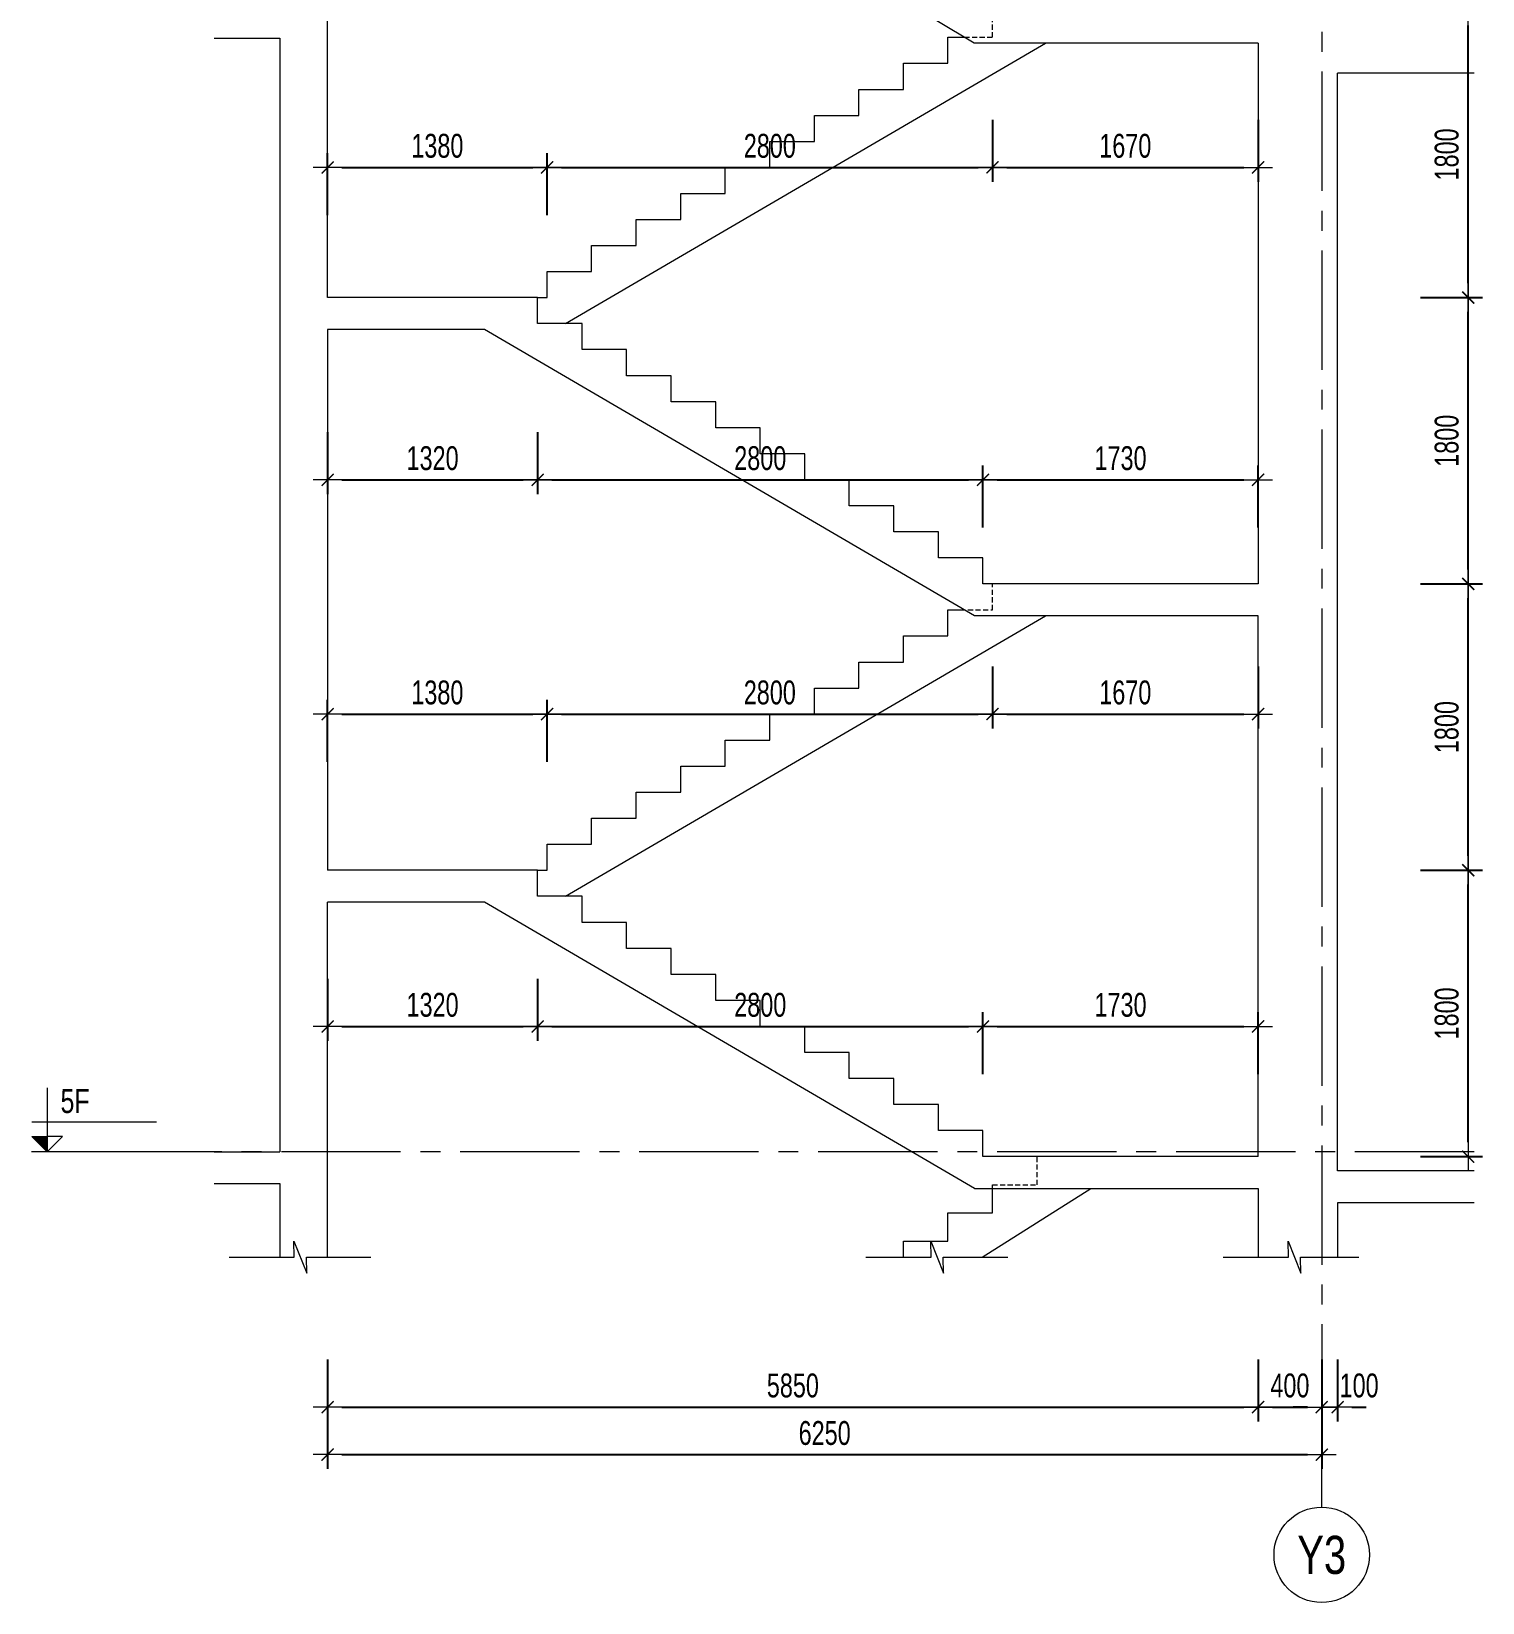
# Model space of a CAD drawing. Header units: millimetres. Extents: x -179076 to 254975, y -18667 to 296191.
# Drawn here: x 64319 to 73442, y 91944 to 101821 of the extents above; entities that cross this region are included whole.
import ezdxf
from ezdxf.enums import TextEntityAlignment as Align

# ---------------------------------------------------------------- set-up
doc = ezdxf.new("R2010")
doc.units = ezdxf.units.MM
doc.linetypes.add('CENTER2', pattern=[1.125, 0.75, -0.125, 0.125, -0.125])
doc.linetypes.add('HIDDEN2', pattern=[4.7625, 3.175, -1.5875])
doc.layers.get('Defpoints').update_dxf_attribs({"color": 151, "lineweight": 9})
for name, color, linetype, lineweight in [('NDC_S_ANNO', 7, 'Continuous', 20), ('NDC_S_AXIS', 5, 'CENTER2', 13), ('NDC_S_CONTINUOUS', 3, 'Continuous', 20), ('NDC_S_DIM', 1, 'Continuous', 15), ('NDC_S_HIDDEN', 8, 'HIDDEN2', 13), ('NDC_S_SLAB', 2, 'Continuous', 20), ('NDC_S_SYMBOL', 1, 'Continuous', 15), ('NDC_S_TEXT SYMBOL', 7, 'Continuous', 20), ('NDC_S_VN TEXT', 7, 'Continuous', 20)]:
    doc.layers.add(name, color=color, linetype=linetype, lineweight=lineweight)
doc.styles.add('NDC_ANNO', font='', dxfattribs={"width": 0.8})
doc.styles.add('NDC_DIM', font='', dxfattribs={"width": 0.75})
doc.styles.get('NDC_ANNO').set_extended_font_data('Dotum')
doc.styles.get('NDC_DIM').set_extended_font_data('Dotum')
doc.dimstyles.new('NDC_dim_60', dxfattribs={"dimscale": 60, "dimtxt": 2.5, "dimasz": 1.5, "dimexe": 1.5, "dimexo": 2.5, "dimgap": 1, "dimtad": 1, "dimdec": 0, "dimzin": 0, "dimdsep": 46, "dimtxsty": 'NDC_DIM', "dimblk": 'DIMMARK', "dimcen": 0.09, "dimdle": 1.2, "dimclrd": 1, "dimclre": 1, "dimclrt": 3, "dimadec": 0, "dimazin": 0, "dimtfac": 1, "dimtdec": 0, "dimtix": 1, "dimtofl": 0, "dimtmove": 0, "dimatfit": 3, "dimfxl": 5, "dimfxlon": 1, "dimtolj": 1, "dimtzin": 0, "dimarcsym": 0})

# ---------------------------------------------------------------- blocks, each defined once
blk = doc.blocks.new('kata_block_CT')
at = {"layer": 'NDC_S_ANNO'}
blk.add_hatch(color=3, dxfattribs=at).paths.add_polyline_path([(0, 1.6), (-1.61, 1.6), (0, 0)])
at = {"layer": 'NDC_S_ANNO', "ltscale": 50}
h = blk.add_hatch(dxfattribs=at)
h.set_pattern_fill('ANSI31', color=256, scale=1.406, style=0)
h.paths.add_polyline_path([(0, 1.6), (0, 0), (1.61, 1.6)])
for p, q in [((-1.59, 3.14), (11.47, 3.14)), ((11.56, 0), (-1.64, 0))]:
    blk.add_line(p, q, dxfattribs=at)
for points in [[(0, 6.69), (0, 0)], [(0, 0), (-1.61, 1.6), (0, 1.6)], [(0, 0), (1.61, 1.6), (0, 1.6)]]:
    blk.add_lwpolyline(points, dxfattribs=at)
at = {"layer": 'NDC_S_ANNO', "color": 8, "ltscale": 50}
blk.add_lwpolyline([(0, 0), (-1.61, 1.6), (0, 1.6)], dxfattribs=at)
at = {"layer": 'NDC_S_TEXT SYMBOL', "color": 3, "style": 'NDC_ANNO', "width": 0.8}
blk.add_attdef('CT', (1.41, 4.07), '', height=2.5, dxfattribs=at)
blk = doc.blocks.new('DIMMARK')
at = {"layer": 'NDC_S_DIM', "color": 1}
blk.add_line((-1.5, 0), (1, 0), dxfattribs=at)
at = {"layer": 'NDC_S_DIM', "color": 2, "const_width": 0.1}
blk.add_lwpolyline([(-0.42, -0.42), (0.42, 0.42)], dxfattribs=at)
blk = doc.blocks.new('*D2920')
at = {"layer": 'Defpoints', "color": 0, "transparency": 16777216}
for p in [(66180.6, 94427.4), (72030.6, 94427.4), (72030.6, 93172.8)]:
    blk.add_point(p, dxfattribs=at)
at = {"layer": 'NDC_S_DIM', "color": 1, "lineweight": -2, "transparency": 16777216}
for p, q in [((66180.6, 93472.8), (66180.6, 93082.8)), ((72030.6, 93472.8), (72030.6, 93082.8)), ((66270.6, 93172.8), (71940.6, 93172.8))]:
    blk.add_line(p, q, dxfattribs=at)
at = {"layer": 'NDC_S_DIM', "color": 1, "lineweight": -2, "transparency": 16777216, "xscale": 90, "yscale": 90, "zscale": 90, "rotation": 180}
blk.add_blockref('DIMMARK', (66180.6, 93172.8), dxfattribs=at)
at = {"layer": 'NDC_S_DIM', "color": 1, "lineweight": -2, "transparency": 16777216, "xscale": 90, "yscale": 90, "zscale": 90}
blk.add_blockref('DIMMARK', (72030.6, 93172.8), dxfattribs=at)
at = {"layer": 'NDC_S_DIM', "color": 3, "transparency": 16777216, "insert": (69105.6, 93307.9), "char_height": 150, "attachment_point": 5, "style": 'NDC_DIM'}
blk.add_mtext('\\A1;5850', dxfattribs=at)
blk = doc.blocks.new('*D2921')
at = {"layer": 'Defpoints', "color": 0, "transparency": 16777216}
for p in [(72430.6, 94777.4), (72030.6, 94427.4), (72430.6, 93172.8)]:
    blk.add_point(p, dxfattribs=at)
at = {"layer": 'NDC_S_DIM', "color": 1, "lineweight": -2, "transparency": 16777216}
for p, q in [((72030.6, 93472.8), (72030.6, 93082.8)), ((72430.6, 93472.8), (72430.6, 93082.8)), ((72120.6, 93172.8), (72340.6, 93172.8))]:
    blk.add_line(p, q, dxfattribs=at)
at = {"layer": 'NDC_S_DIM', "color": 1, "lineweight": -2, "transparency": 16777216, "xscale": 90, "yscale": 90, "zscale": 90, "rotation": 180}
blk.add_blockref('DIMMARK', (72030.6, 93172.8), dxfattribs=at)
at = {"layer": 'NDC_S_DIM', "color": 1, "lineweight": -2, "transparency": 16777216, "xscale": 90, "yscale": 90, "zscale": 90}
blk.add_blockref('DIMMARK', (72430.6, 93172.8), dxfattribs=at)
at = {"layer": 'NDC_S_DIM', "color": 3, "transparency": 16777216, "insert": (72230.6, 93307.9), "char_height": 150, "attachment_point": 5, "style": 'NDC_DIM'}
blk.add_mtext('\\A1;400', dxfattribs=at)
blk = doc.blocks.new('*D2922')
at = {"layer": 'Defpoints', "color": 0, "transparency": 16777216}
for p in [(72430.6, 94777.4), (66180.6, 94427.4), (72430.6, 92874)]:
    blk.add_point(p, dxfattribs=at)
at = {"layer": 'NDC_S_DIM', "color": 1, "lineweight": -2, "transparency": 16777216}
for p, q in [((66180.6, 93174), (66180.6, 92784)), ((72430.6, 93174), (72430.6, 92784)), ((66270.6, 92874), (72340.6, 92874))]:
    blk.add_line(p, q, dxfattribs=at)
at = {"layer": 'NDC_S_DIM', "color": 1, "lineweight": -2, "transparency": 16777216, "xscale": 90, "yscale": 90, "zscale": 90, "rotation": 180}
blk.add_blockref('DIMMARK', (66180.6, 92874), dxfattribs=at)
at = {"layer": 'NDC_S_DIM', "color": 1, "lineweight": -2, "transparency": 16777216, "xscale": 90, "yscale": 90, "zscale": 90}
blk.add_blockref('DIMMARK', (72430.6, 92874), dxfattribs=at)
at = {"layer": 'NDC_S_DIM', "color": 3, "transparency": 16777216, "insert": (69305.6, 93009.1), "char_height": 150, "attachment_point": 5, "style": 'NDC_DIM'}
blk.add_mtext('\\A1;6250', dxfattribs=at)
blk = doc.blocks.new('*U187')
at = {"layer": 'NDC_S_SYMBOL'}
blk.add_line((0, 5), (0, 9), dxfattribs=at)
blk.add_circle((0, 0), 5, dxfattribs=at)
at = {"layer": 'NDC_S_TEXT SYMBOL', "color": 7, "style": 'NDC_ANNO', "width": 0.8}
blk.add_attdef('GRID', text='', height=4, dxfattribs=at).set_placement((0, 0), align=Align.MIDDLE)
blk = doc.blocks.new('*D2923')
at = {"layer": 'Defpoints', "color": 0, "transparency": 16777216}
for p in [(72430.6, 94777.4), (72530.6, 93763), (72530.6, 93172.8)]:
    blk.add_point(p, dxfattribs=at)
at = {"layer": 'NDC_S_DIM', "color": 1, "lineweight": -2, "transparency": 16777216}
for p, q in [((72430.6, 93472.8), (72430.6, 93082.8)), ((72530.6, 93472.8), (72530.6, 93082.8)), ((72340.6, 93172.8), (72250.6, 93172.8)), ((72620.6, 93172.8), (72710.6, 93172.8))]:
    blk.add_line(p, q, dxfattribs=at)
at = {"layer": 'NDC_S_DIM', "color": 1, "lineweight": -2, "transparency": 16777216, "xscale": 90, "yscale": 90, "zscale": 90}
blk.add_blockref('DIMMARK', (72430.6, 93172.8), dxfattribs=at)
at = {"layer": 'NDC_S_DIM', "color": 1, "lineweight": -2, "transparency": 16777216, "xscale": 90, "yscale": 90, "zscale": 90, "rotation": 180}
blk.add_blockref('DIMMARK', (72530.6, 93172.8), dxfattribs=at)
at = {"layer": 'NDC_S_DIM', "color": 3, "transparency": 16777216, "insert": (72665.6, 93307.9), "char_height": 150, "attachment_point": 5, "style": 'NDC_DIM'}
blk.add_mtext('\\A1;100', dxfattribs=at)
blk = doc.blocks.new('*D2893')
at = {"layer": 'Defpoints', "color": 0, "transparency": 16777216}
for p in [(67560.6, 100965.6), (66180.6, 100147.4), (67560.6, 100147.4)]:
    blk.add_point(p, dxfattribs=at)
at = {"layer": 'NDC_S_DIM', "color": 1, "lineweight": -2, "transparency": 16777216}
for p, q in [((66180.6, 100665.6), (66180.6, 101055.6)), ((67560.6, 100665.6), (67560.6, 101055.6)), ((66270.6, 100965.6), (67470.6, 100965.6))]:
    blk.add_line(p, q, dxfattribs=at)
at = {"layer": 'NDC_S_DIM', "color": 1, "lineweight": -2, "transparency": 16777216, "xscale": 90, "yscale": 90, "zscale": 90, "rotation": 180}
blk.add_blockref('DIMMARK', (66180.6, 100965.6), dxfattribs=at)
at = {"layer": 'NDC_S_DIM', "color": 1, "lineweight": -2, "transparency": 16777216, "xscale": 90, "yscale": 90, "zscale": 90}
blk.add_blockref('DIMMARK', (67560.6, 100965.6), dxfattribs=at)
at = {"layer": 'NDC_S_DIM', "color": 3, "transparency": 16777216, "insert": (66870.6, 101100.7), "char_height": 150, "attachment_point": 5, "style": 'NDC_DIM'}
blk.add_mtext('\\A1;1380', dxfattribs=at)
blk = doc.blocks.new('*D2894')
at = {"layer": 'Defpoints', "color": 0, "transparency": 16777216}
for p in [(70360.6, 101783.8), (70360.6, 100965.6), (67560.6, 100147.4)]:
    blk.add_point(p, dxfattribs=at)
at = {"layer": 'NDC_S_DIM', "color": 1, "lineweight": -2, "transparency": 16777216}
for p, q in [((70360.6, 101265.6), (70360.6, 100875.6)), ((67560.6, 100665.6), (67560.6, 101055.6)), ((67650.6, 100965.6), (70270.6, 100965.6))]:
    blk.add_line(p, q, dxfattribs=at)
at = {"layer": 'NDC_S_DIM', "color": 1, "lineweight": -2, "transparency": 16777216, "xscale": 90, "yscale": 90, "zscale": 90, "rotation": 180}
blk.add_blockref('DIMMARK', (67560.6, 100965.6), dxfattribs=at)
at = {"layer": 'NDC_S_DIM', "color": 1, "lineweight": -2, "transparency": 16777216, "xscale": 90, "yscale": 90, "zscale": 90}
blk.add_blockref('DIMMARK', (70360.6, 100965.6), dxfattribs=at)
at = {"layer": 'NDC_S_DIM', "color": 3, "transparency": 16777216, "insert": (68960.6, 101100.7), "char_height": 150, "attachment_point": 5, "style": 'NDC_DIM'}
blk.add_mtext('\\A1;2800', dxfattribs=at)
blk = doc.blocks.new('*D2895')
at = {"layer": 'Defpoints', "color": 0, "transparency": 16777216}
for p in [(70360.6, 101783.8), (72030.6, 101747.4), (72030.6, 100965.6)]:
    blk.add_point(p, dxfattribs=at)
at = {"layer": 'NDC_S_DIM', "color": 1, "lineweight": -2, "transparency": 16777216}
for p, q in [((70360.6, 101265.6), (70360.6, 100875.6)), ((72030.6, 101265.6), (72030.6, 100875.6)), ((70450.6, 100965.6), (71940.6, 100965.6))]:
    blk.add_line(p, q, dxfattribs=at)
at = {"layer": 'NDC_S_DIM', "color": 1, "lineweight": -2, "transparency": 16777216, "xscale": 90, "yscale": 90, "zscale": 90, "rotation": 180}
blk.add_blockref('DIMMARK', (70360.6, 100965.6), dxfattribs=at)
at = {"layer": 'NDC_S_DIM', "color": 1, "lineweight": -2, "transparency": 16777216, "xscale": 90, "yscale": 90, "zscale": 90}
blk.add_blockref('DIMMARK', (72030.6, 100965.6), dxfattribs=at)
at = {"layer": 'NDC_S_DIM', "color": 3, "transparency": 16777216, "insert": (71195.6, 101100.7), "char_height": 150, "attachment_point": 5, "style": 'NDC_DIM'}
blk.add_mtext('\\A1;1670', dxfattribs=at)
blk = doc.blocks.new('*D2896')
at = {"layer": 'Defpoints', "color": 0, "transparency": 16777216}
for p in [(66180.6, 100147.4), (67500.6, 100147.4), (67500.6, 99002)]:
    blk.add_point(p, dxfattribs=at)
at = {"layer": 'NDC_S_DIM', "color": 1, "lineweight": -2, "transparency": 16777216}
for p, q in [((66180.6, 99302), (66180.6, 98912)), ((67500.6, 99302), (67500.6, 98912)), ((66270.6, 99002), (67410.6, 99002))]:
    blk.add_line(p, q, dxfattribs=at)
at = {"layer": 'NDC_S_DIM', "color": 1, "lineweight": -2, "transparency": 16777216, "xscale": 90, "yscale": 90, "zscale": 90, "rotation": 180}
blk.add_blockref('DIMMARK', (66180.6, 99002), dxfattribs=at)
at = {"layer": 'NDC_S_DIM', "color": 1, "lineweight": -2, "transparency": 16777216, "xscale": 90, "yscale": 90, "zscale": 90}
blk.add_blockref('DIMMARK', (67500.6, 99002), dxfattribs=at)
at = {"layer": 'NDC_S_DIM', "color": 3, "transparency": 16777216, "insert": (66840.6, 99137.1), "char_height": 150, "attachment_point": 5, "style": 'NDC_DIM'}
blk.add_mtext('\\A1;1320', dxfattribs=at)
blk = doc.blocks.new('*D2878')
at = {"layer": 'Defpoints', "color": 0, "transparency": 16777216}
for p in [(67500.6, 100147.4), (70300.6, 99002), (70300.6, 98347.4)]:
    blk.add_point(p, dxfattribs=at)
at = {"layer": 'NDC_S_DIM', "color": 1, "lineweight": -2, "transparency": 16777216}
for p, q in [((67500.6, 99302), (67500.6, 98912)), ((70300.6, 98702), (70300.6, 99092)), ((67590.6, 99002), (70210.6, 99002))]:
    blk.add_line(p, q, dxfattribs=at)
at = {"layer": 'NDC_S_DIM', "color": 1, "lineweight": -2, "transparency": 16777216, "xscale": 90, "yscale": 90, "zscale": 90, "rotation": 180}
blk.add_blockref('DIMMARK', (67500.6, 99002), dxfattribs=at)
at = {"layer": 'NDC_S_DIM', "color": 1, "lineweight": -2, "transparency": 16777216, "xscale": 90, "yscale": 90, "zscale": 90}
blk.add_blockref('DIMMARK', (70300.6, 99002), dxfattribs=at)
at = {"layer": 'NDC_S_DIM', "color": 3, "transparency": 16777216, "insert": (68900.6, 99137.1), "char_height": 150, "attachment_point": 5, "style": 'NDC_DIM'}
blk.add_mtext('\\A1;2800', dxfattribs=at)
blk = doc.blocks.new('*D2879')
at = {"layer": 'Defpoints', "color": 0, "transparency": 16777216}
for p in [(72030.6, 99002), (70300.6, 98347.4), (72030.6, 98347.4)]:
    blk.add_point(p, dxfattribs=at)
at = {"layer": 'NDC_S_DIM', "color": 1, "lineweight": -2, "transparency": 16777216}
for p, q in [((70300.6, 98702), (70300.6, 99092)), ((72030.6, 98702), (72030.6, 99092)), ((70390.6, 99002), (71940.6, 99002))]:
    blk.add_line(p, q, dxfattribs=at)
at = {"layer": 'NDC_S_DIM', "color": 1, "lineweight": -2, "transparency": 16777216, "xscale": 90, "yscale": 90, "zscale": 90, "rotation": 180}
blk.add_blockref('DIMMARK', (70300.6, 99002), dxfattribs=at)
at = {"layer": 'NDC_S_DIM', "color": 1, "lineweight": -2, "transparency": 16777216, "xscale": 90, "yscale": 90, "zscale": 90}
blk.add_blockref('DIMMARK', (72030.6, 99002), dxfattribs=at)
at = {"layer": 'NDC_S_DIM', "color": 3, "transparency": 16777216, "insert": (71165.6, 99137.1), "char_height": 150, "attachment_point": 5, "style": 'NDC_DIM'}
blk.add_mtext('\\A1;1730', dxfattribs=at)
blk = doc.blocks.new('*D2880')
at = {"layer": 'Defpoints', "color": 0, "transparency": 16777216}
for p in [(67560.6, 97529.2), (66180.6, 96547.4), (67560.6, 96547.4)]:
    blk.add_point(p, dxfattribs=at)
at = {"layer": 'NDC_S_DIM', "color": 1, "lineweight": -2, "transparency": 16777216}
for p, q in [((66180.6, 97229.2), (66180.6, 97619.2)), ((67560.6, 97229.2), (67560.6, 97619.2)), ((66270.6, 97529.2), (67470.6, 97529.2))]:
    blk.add_line(p, q, dxfattribs=at)
at = {"layer": 'NDC_S_DIM', "color": 1, "lineweight": -2, "transparency": 16777216, "xscale": 90, "yscale": 90, "zscale": 90, "rotation": 180}
blk.add_blockref('DIMMARK', (66180.6, 97529.2), dxfattribs=at)
at = {"layer": 'NDC_S_DIM', "color": 1, "lineweight": -2, "transparency": 16777216, "xscale": 90, "yscale": 90, "zscale": 90}
blk.add_blockref('DIMMARK', (67560.6, 97529.2), dxfattribs=at)
at = {"layer": 'NDC_S_DIM', "color": 3, "transparency": 16777216, "insert": (66870.6, 97664.3), "char_height": 150, "attachment_point": 5, "style": 'NDC_DIM'}
blk.add_mtext('\\A1;1380', dxfattribs=at)
blk = doc.blocks.new('*D2881')
at = {"layer": 'Defpoints', "color": 0, "transparency": 16777216}
for p in [(70360.6, 98183.8), (70360.6, 97529.2), (67560.6, 96547.4)]:
    blk.add_point(p, dxfattribs=at)
at = {"layer": 'NDC_S_DIM', "color": 1, "lineweight": -2, "transparency": 16777216}
for p, q in [((70360.6, 97829.2), (70360.6, 97439.2)), ((67560.6, 97229.2), (67560.6, 97619.2)), ((67650.6, 97529.2), (70270.6, 97529.2))]:
    blk.add_line(p, q, dxfattribs=at)
at = {"layer": 'NDC_S_DIM', "color": 1, "lineweight": -2, "transparency": 16777216, "xscale": 90, "yscale": 90, "zscale": 90, "rotation": 180}
blk.add_blockref('DIMMARK', (67560.6, 97529.2), dxfattribs=at)
at = {"layer": 'NDC_S_DIM', "color": 1, "lineweight": -2, "transparency": 16777216, "xscale": 90, "yscale": 90, "zscale": 90}
blk.add_blockref('DIMMARK', (70360.6, 97529.2), dxfattribs=at)
at = {"layer": 'NDC_S_DIM', "color": 3, "transparency": 16777216, "insert": (68960.6, 97664.3), "char_height": 150, "attachment_point": 5, "style": 'NDC_DIM'}
blk.add_mtext('\\A1;2800', dxfattribs=at)
blk = doc.blocks.new('*D2882')
at = {"layer": 'Defpoints', "color": 0, "transparency": 16777216}
for p in [(70360.6, 98183.8), (72030.6, 98147.4), (72030.6, 97529.2)]:
    blk.add_point(p, dxfattribs=at)
at = {"layer": 'NDC_S_DIM', "color": 1, "lineweight": -2, "transparency": 16777216}
for p, q in [((70360.6, 97829.2), (70360.6, 97439.2)), ((72030.6, 97829.2), (72030.6, 97439.2)), ((70450.6, 97529.2), (71940.6, 97529.2))]:
    blk.add_line(p, q, dxfattribs=at)
at = {"layer": 'NDC_S_DIM', "color": 1, "lineweight": -2, "transparency": 16777216, "xscale": 90, "yscale": 90, "zscale": 90, "rotation": 180}
blk.add_blockref('DIMMARK', (70360.6, 97529.2), dxfattribs=at)
at = {"layer": 'NDC_S_DIM', "color": 1, "lineweight": -2, "transparency": 16777216, "xscale": 90, "yscale": 90, "zscale": 90}
blk.add_blockref('DIMMARK', (72030.6, 97529.2), dxfattribs=at)
at = {"layer": 'NDC_S_DIM', "color": 3, "transparency": 16777216, "insert": (71195.6, 97664.3), "char_height": 150, "attachment_point": 5, "style": 'NDC_DIM'}
blk.add_mtext('\\A1;1670', dxfattribs=at)
blk = doc.blocks.new('*D2883')
at = {"layer": 'Defpoints', "color": 0, "transparency": 16777216}
for p in [(66180.6, 96547.4), (67500.6, 96547.4), (67500.6, 95565.6)]:
    blk.add_point(p, dxfattribs=at)
at = {"layer": 'NDC_S_DIM', "color": 1, "lineweight": -2, "transparency": 16777216}
for p, q in [((66180.6, 95865.6), (66180.6, 95475.6)), ((67500.6, 95865.6), (67500.6, 95475.6)), ((66270.6, 95565.6), (67410.6, 95565.6))]:
    blk.add_line(p, q, dxfattribs=at)
at = {"layer": 'NDC_S_DIM', "color": 1, "lineweight": -2, "transparency": 16777216, "xscale": 90, "yscale": 90, "zscale": 90, "rotation": 180}
blk.add_blockref('DIMMARK', (66180.6, 95565.6), dxfattribs=at)
at = {"layer": 'NDC_S_DIM', "color": 1, "lineweight": -2, "transparency": 16777216, "xscale": 90, "yscale": 90, "zscale": 90}
blk.add_blockref('DIMMARK', (67500.6, 95565.6), dxfattribs=at)
at = {"layer": 'NDC_S_DIM', "color": 3, "transparency": 16777216, "insert": (66840.6, 95700.7), "char_height": 150, "attachment_point": 5, "style": 'NDC_DIM'}
blk.add_mtext('\\A1;1320', dxfattribs=at)
blk = doc.blocks.new('*D2884')
at = {"layer": 'Defpoints', "color": 0, "transparency": 16777216}
for p in [(67500.6, 96547.4), (70300.6, 95565.6), (70300.6, 94747.4)]:
    blk.add_point(p, dxfattribs=at)
at = {"layer": 'NDC_S_DIM', "color": 1, "lineweight": -2, "transparency": 16777216}
for p, q in [((67500.6, 95865.6), (67500.6, 95475.6)), ((70300.6, 95265.6), (70300.6, 95655.6)), ((67590.6, 95565.6), (70210.6, 95565.6))]:
    blk.add_line(p, q, dxfattribs=at)
at = {"layer": 'NDC_S_DIM', "color": 1, "lineweight": -2, "transparency": 16777216, "xscale": 90, "yscale": 90, "zscale": 90, "rotation": 180}
blk.add_blockref('DIMMARK', (67500.6, 95565.6), dxfattribs=at)
at = {"layer": 'NDC_S_DIM', "color": 1, "lineweight": -2, "transparency": 16777216, "xscale": 90, "yscale": 90, "zscale": 90}
blk.add_blockref('DIMMARK', (70300.6, 95565.6), dxfattribs=at)
at = {"layer": 'NDC_S_DIM', "color": 3, "transparency": 16777216, "insert": (68900.6, 95700.7), "char_height": 150, "attachment_point": 5, "style": 'NDC_DIM'}
blk.add_mtext('\\A1;2800', dxfattribs=at)
blk = doc.blocks.new('*D2885')
at = {"layer": 'Defpoints', "color": 0, "transparency": 16777216}
for p in [(72030.6, 95565.6), (70300.6, 94747.4), (72030.6, 94747.4)]:
    blk.add_point(p, dxfattribs=at)
at = {"layer": 'NDC_S_DIM', "color": 1, "lineweight": -2, "transparency": 16777216}
for p, q in [((70300.6, 95265.6), (70300.6, 95655.6)), ((72030.6, 95265.6), (72030.6, 95655.6)), ((70390.6, 95565.6), (71940.6, 95565.6))]:
    blk.add_line(p, q, dxfattribs=at)
at = {"layer": 'NDC_S_DIM', "color": 1, "lineweight": -2, "transparency": 16777216, "xscale": 90, "yscale": 90, "zscale": 90, "rotation": 180}
blk.add_blockref('DIMMARK', (70300.6, 95565.6), dxfattribs=at)
at = {"layer": 'NDC_S_DIM', "color": 1, "lineweight": -2, "transparency": 16777216, "xscale": 90, "yscale": 90, "zscale": 90}
blk.add_blockref('DIMMARK', (72030.6, 95565.6), dxfattribs=at)
at = {"layer": 'NDC_S_DIM', "color": 3, "transparency": 16777216, "insert": (71165.6, 95700.7), "char_height": 150, "attachment_point": 5, "style": 'NDC_DIM'}
blk.add_mtext('\\A1;1730', dxfattribs=at)
blk = doc.blocks.new('*D3080')
at = {"layer": 'Defpoints', "color": 0, "transparency": 16777216}
for p in [(67560.6, 96547.4), (73351.8, 96547.4), (72030.6, 94747.4)]:
    blk.add_point(p, dxfattribs=at)
at = {"layer": 'NDC_S_DIM', "color": 1, "lineweight": -2, "transparency": 16777216}
for p, q in [((73051.8, 96547.4), (73441.8, 96547.4)), ((73351.8, 94837.4), (73351.8, 96457.4)), ((73051.8, 94747.4), (73441.8, 94747.4))]:
    blk.add_line(p, q, dxfattribs=at)
at = {"layer": 'NDC_S_DIM', "color": 1, "lineweight": -2, "transparency": 16777216, "xscale": 90, "yscale": 90, "zscale": 90}
for p, rotation in [((73351.8, 96547.4), 90), ((73351.8, 94747.4), 270)]:
    blk.add_blockref('DIMMARK', p, dxfattribs=dict(at, rotation=rotation))
at = {"layer": 'NDC_S_DIM', "color": 3, "transparency": 16777216, "insert": (73216.7, 95647.4), "char_height": 150, "attachment_point": 5, "rotation": 90, "style": 'NDC_DIM'}
blk.add_mtext('\\A1;1800', dxfattribs=at)
blk = doc.blocks.new('*D3081')
at = {"layer": 'Defpoints', "color": 0, "transparency": 16777216}
for p in [(70300.6, 98347.4), (73351.8, 98347.4), (67560.6, 96547.4)]:
    blk.add_point(p, dxfattribs=at)
at = {"layer": 'NDC_S_DIM', "color": 1, "lineweight": -2, "transparency": 16777216}
for p, q in [((73051.8, 98347.4), (73441.8, 98347.4)), ((73351.8, 96637.4), (73351.8, 98257.4)), ((73051.8, 96547.4), (73441.8, 96547.4))]:
    blk.add_line(p, q, dxfattribs=at)
at = {"layer": 'NDC_S_DIM', "color": 1, "lineweight": -2, "transparency": 16777216, "xscale": 90, "yscale": 90, "zscale": 90}
for p, rotation in [((73351.8, 98347.4), 90), ((73351.8, 96547.4), 270)]:
    blk.add_blockref('DIMMARK', p, dxfattribs=dict(at, rotation=rotation))
at = {"layer": 'NDC_S_DIM', "color": 3, "transparency": 16777216, "insert": (73216.7, 97447.4), "char_height": 150, "attachment_point": 5, "rotation": 90, "style": 'NDC_DIM'}
blk.add_mtext('\\A1;1800', dxfattribs=at)
blk = doc.blocks.new('*D3082')
at = {"layer": 'Defpoints', "color": 0, "transparency": 16777216}
for p in [(67560.6, 100147.4), (73351.8, 100147.4), (70300.6, 98347.4)]:
    blk.add_point(p, dxfattribs=at)
at = {"layer": 'NDC_S_DIM', "color": 1, "lineweight": -2, "transparency": 16777216}
for p, q in [((73051.8, 100147.4), (73441.8, 100147.4)), ((73351.8, 98437.4), (73351.8, 100057.4)), ((73051.8, 98347.4), (73441.8, 98347.4))]:
    blk.add_line(p, q, dxfattribs=at)
at = {"layer": 'NDC_S_DIM', "color": 1, "lineweight": -2, "transparency": 16777216, "xscale": 90, "yscale": 90, "zscale": 90}
for p, rotation in [((73351.8, 100147.4), 90), ((73351.8, 98347.4), 270)]:
    blk.add_blockref('DIMMARK', p, dxfattribs=dict(at, rotation=rotation))
at = {"layer": 'NDC_S_DIM', "color": 3, "transparency": 16777216, "insert": (73216.7, 99247.4), "char_height": 150, "attachment_point": 5, "rotation": 90, "style": 'NDC_DIM'}
blk.add_mtext('\\A1;1800', dxfattribs=at)
blk = doc.blocks.new('*D3083')
at = {"layer": 'Defpoints', "color": 0, "transparency": 16777216}
for p in [(70300.6, 101947.4), (73351.8, 101947.4), (67560.6, 100147.4)]:
    blk.add_point(p, dxfattribs=at)
at = {"layer": 'NDC_S_DIM', "color": 1, "lineweight": -2, "transparency": 16777216}
for p, q in [((73051.8, 101947.4), (73441.8, 101947.4)), ((73351.8, 100237.4), (73351.8, 101857.4)), ((73051.8, 100147.4), (73441.8, 100147.4))]:
    blk.add_line(p, q, dxfattribs=at)
at = {"layer": 'NDC_S_DIM', "color": 1, "lineweight": -2, "transparency": 16777216, "xscale": 90, "yscale": 90, "zscale": 90}
for p, rotation in [((73351.8, 101947.4), 90), ((73351.8, 100147.4), 270)]:
    blk.add_blockref('DIMMARK', p, dxfattribs=dict(at, rotation=rotation))
at = {"layer": 'NDC_S_DIM', "color": 3, "transparency": 16777216, "insert": (73216.7, 101047.4), "char_height": 150, "attachment_point": 5, "rotation": 90, "style": 'NDC_DIM'}
blk.add_mtext('\\A1;1800', dxfattribs=at)

msp = doc.modelspace()

# ---------------------------------------------------------------- linework, layer by layer
at = {"layer": 'NDC_S_AXIS', "ltscale": 1000}
for p, q in [((72430.6, 121818.1), (72430.6, 92834)), ((73389.7, 94777.4), (64322.5, 94777.4))]:
    msp.add_line(p, q, dxfattribs=at)
at = {"layer": 'NDC_S_CONTINUOUS'}
for p, q in [((67677, 99983.8), (70694.8, 101747.4)), ((67677, 96383.8), (70694.8, 98147.4)), ((70295.4, 94115.4), (70978.6, 94547.4))]:
    msp.add_line(p, q, dxfattribs=at)
for points in [[(67500.6, 100147.4), (67560.6, 100147.4), (67560.6, 100311.1), (67840.6, 100311.1), (67840.6, 100474.7), (68120.6, 100474.7), (68120.6, 100638.3), (68400.6, 100638.3), (68400.6, 100802), (68680.6, 100802), (68680.6, 100965.6), (68960.6, 100965.6), (68960.6, 101129.2), (69240.6, 101129.2), (69240.6, 101292.9), (69520.6, 101292.9), (69520.6, 101456.5), (69800.6, 101456.5), (69800.6, 101620.1), (70080.6, 101620.1), (70080.6, 101783.8), (70184.6, 101783.8)], [(67500.6, 96547.4), (67560.6, 96547.4), (67560.6, 96711.1), (67840.6, 96711.1), (67840.6, 96874.7), (68120.6, 96874.7), (68120.6, 97038.3), (68400.6, 97038.3), (68400.6, 97202), (68680.6, 97202), (68680.6, 97365.6), (68960.6, 97365.6), (68960.6, 97529.2), (69240.6, 97529.2), (69240.6, 97692.9), (69520.6, 97692.9), (69520.6, 97856.5), (69800.6, 97856.5), (69800.6, 98020.1), (70080.6, 98020.1), (70080.6, 98183.8), (70184.2, 98183.8)], [(69800.6, 94115.4), (69800.6, 94216.2), (70080.6, 94216.2), (70080.6, 94393.2), (70360.6, 94393.2), (70360.6, 94547.4)]]:
    msp.add_lwpolyline(points, dxfattribs=at)
at = {"layer": 'NDC_S_HIDDEN', "ltscale": 10}
for points in [[(70184.6, 101783.8), (70360.6, 101783.8), (70360.6, 101947.4)], [(70206.4, 98183.8), (70360.6, 98183.8), (70360.6, 98347.4)], [(70360.6, 94547.4), (70360.6, 94570.3), (70640.6, 94570.3), (70640.6, 94747.4)]]:
    msp.add_lwpolyline(points, dxfattribs=at)
at = {"layer": 'NDC_S_SLAB'}
for p, q in [((70245.2, 101747.4), (67165.2, 103597.4)), ((66180.6, 100147.4), (66180.6, 101977.4)), ((65467.5, 101777.4), (65880.6, 101777.4)), ((65880.6, 101777.4), (65880.6, 94777.4)), ((72030.6, 101747.4), (70245.2, 101747.4)), ((72030.6, 101747.4), (72030.6, 98347.4)), ((67500.6, 100147.4), (66180.6, 100147.4)), ((67500.6, 99983.8), (67500.6, 100147.4)), ((67780.6, 99983.8), (67500.6, 99983.8)), ((67780.6, 99820.1), (67780.6, 99983.8)), ((67166.5, 99947.4), (66180.6, 99947.4)), ((66180.6, 99947.4), (66180.6, 96547.4)), ((70246.5, 98147.4), (67166.5, 99947.4)), ((68060.6, 99820.1), (67780.6, 99820.1)), ((68060.6, 99656.5), (68060.6, 99820.1)), ((68340.6, 99656.5), (68060.6, 99656.5)), ((68340.6, 99492.9), (68340.6, 99656.5)), ((68620.6, 99492.9), (68340.6, 99492.9)), ((68620.6, 99329.2), (68620.6, 99492.9)), ((68900.6, 99329.2), (68620.6, 99329.2)), ((68900.6, 99165.6), (68900.6, 99329.2)), ((69180.6, 99165.6), (68900.6, 99165.6)), ((69180.6, 99002), (69180.6, 99165.6)), ((69460.6, 99002), (69180.6, 99002)), ((69460.6, 98838.3), (69460.6, 99002)), ((69740.6, 98838.3), (69460.6, 98838.3)), ((69740.6, 98674.7), (69740.6, 98838.3)), ((70020.6, 98674.7), (69740.6, 98674.7)), ((70020.6, 98511.1), (70020.6, 98674.7)), ((70300.6, 98511.1), (70020.6, 98511.1)), ((70300.6, 98347.4), (70300.6, 98511.1)), ((72030.6, 98347.4), (70300.6, 98347.4)), ((72030.6, 98147.4), (70246.5, 98147.4)), ((72030.6, 94747.4), (72030.6, 98147.4)), ((66180.6, 94115.4), (66180.6, 96347.4)), ((67166.5, 96347.4), (66180.6, 96347.4)), ((70246.5, 94547.4), (67166.5, 96347.4)), ((65467.5, 94777.4), (65880.6, 94777.4)), ((72030.6, 94747.4), (70300.6, 94747.4)), ((73389.7, 94657.4), (72530.6, 94657.4)), ((65467.5, 94577.4), (65880.6, 94577.4)), ((65880.6, 94577.4), (65880.6, 94115.4)), ((70246.5, 94547.4), (72030.6, 94547.4)), ((72030.6, 94547.4), (72030.6, 94115.4))]:
    msp.add_line(p, q, dxfattribs=at)
for points in [[(72530.6, 94657.4), (72530.6, 101557.4)], [(73389.7, 101557.4), (72530.6, 101557.4)], [(70300.6, 94747.4), (70300.6, 94911.1), (70020.6, 94911.1), (70020.6, 95074.7), (69740.6, 95074.7), (69740.6, 95238.3), (69460.6, 95238.3), (69460.6, 95402), (69180.6, 95402), (69180.6, 95565.6), (68900.6, 95565.6), (68900.6, 95729.2), (68620.6, 95729.2), (68620.6, 95892.9), (68340.6, 95892.9), (68340.6, 96056.5), (68060.6, 96056.5), (68060.6, 96220.1), (67780.6, 96220.1), (67780.6, 96383.8), (67500.6, 96383.8), (67500.6, 96547.4), (66180.6, 96547.4)], [(73389.7, 94457.4), (72530.6, 94457.4), (72530.6, 94115.4)]]:
    msp.add_lwpolyline(points, dxfattribs=at)
at = {"layer": 'NDC_S_SYMBOL'}
for points in [[(65561.7, 94115.4), (65971.4, 94115.4), (65969.2, 94215.4), (66049.2, 94015.4), (66047, 94115.4), (66453.3, 94115.4)], [(69565.3, 94115.4), (69975, 94115.4), (69972.8, 94215.4), (70052.8, 94015.4), (70050.6, 94115.4), (70456.9, 94115.4)], [(71811.7, 94115.4), (72221.4, 94115.4), (72219.2, 94215.4), (72299.2, 94015.4), (72297, 94115.4), (72663.9, 94115.4)]]:
    msp.add_lwpolyline(points, dxfattribs=at)

# ---------------------------------------------------------------- block references
at = {"layer": 'NDC_S_AXIS', "xscale": 60, "yscale": 60, "zscale": 60}
msp.add_blockref('*U187', (72430.6, 92244), dxfattribs=at).add_auto_attribs({'GRID': 'Y3'})
at = {"layer": 'NDC_S_VN TEXT', "xscale": 60, "yscale": 60, "zscale": 60}
msp.add_blockref('kata_block_CT', (64416.8, 94777.4), dxfattribs=at).add_auto_attribs({'CT': '5F'})

# ---------------------------------------------------------------- dimensions: what is measured, and where the dimension line sits
at = {"layer": 'NDC_S_DIM'}
for base, p1, p2, picture, middle in [((73351.8, 101947.4), (67560.6, 100147.4), (70300.6, 101947.4), '*D3083', (73216.7, 101047.4)), ((73351.8, 100147.4), (70300.6, 98347.4), (67560.6, 100147.4), '*D3082', (73216.7, 99247.4)), ((73351.8, 98347.4), (67560.6, 96547.4), (70300.6, 98347.4), '*D3081', (73216.7, 97447.4))]:
    dim = msp.add_linear_dim(base=base, p1=p1, p2=p2, angle=90, dimstyle='NDC_dim_60', override={"dimtmove": 1}, dxfattribs=at)
    dim.commit()
    dim.dimension.update_dxf_attribs({"geometry": picture, "text_midpoint": middle})
for base, p1, p2, picture, middle in [((70360.6, 100965.6), (67560.6, 100147.4), (70360.6, 101783.8), '*D2894', (68960.6, 101100.7)), ((72030.6, 100965.6), (70360.6, 101783.8), (72030.6, 101747.4), '*D2895', (71195.6, 101100.7)), ((70300.6, 99002), (67500.6, 100147.4), (70300.6, 98347.4), '*D2878', (68900.6, 99137.1)), ((72030.6, 99002), (70300.6, 98347.4), (72030.6, 98347.4), '*D2879', (71165.6, 99137.1)), ((70360.6, 97529.2), (67560.6, 96547.4), (70360.6, 98183.8), '*D2881', (68960.6, 97664.3)), ((72030.6, 97529.2), (70360.6, 98183.8), (72030.6, 98147.4), '*D2882', (71195.6, 97664.3)), ((70300.6, 95565.6), (67500.6, 96547.4), (70300.6, 94747.4), '*D2884', (68900.6, 95700.7)), ((72030.6, 95565.6), (70300.6, 94747.4), (72030.6, 94747.4), '*D2885', (71165.6, 95700.7)), ((72430.6, 93172.8), (72030.6, 94427.4), (72430.6, 94777.4), '*D2921', (72230.6, 93307.9))]:
    dim = msp.add_linear_dim(base=base, p1=p1, p2=p2, dimstyle='NDC_dim_60', override={"dimtmove": 1}, dxfattribs=at)
    dim.commit()
    dim.dimension.update_dxf_attribs({"geometry": picture, "text_midpoint": middle})
for base, p1, p2, picture, middle in [((67560.6, 100965.6), (66180.6, 100147.4), (67560.6, 100147.4), '*D2893', (66870.6, 101100.7)), ((67500.6, 99002), (66180.6, 100147.4), (67500.6, 100147.4), '*D2896', (66840.6, 99137.1)), ((67560.6, 97529.2), (66180.6, 96547.4), (67560.6, 96547.4), '*D2880', (66870.6, 97664.3)), ((67500.6, 95565.6), (66180.6, 96547.4), (67500.6, 96547.4), '*D2883', (66840.6, 95700.7)), ((72430.6, 92874), (66180.6, 94427.4), (72430.6, 94777.4), '*D2922', (69305.6, 93009.1)), ((72030.6, 93172.8), (66180.6, 94427.4), (72030.6, 94427.4), '*D2920', (69105.6, 93307.9))]:
    dim = msp.add_linear_dim(base=base, p1=p1, p2=p2, dimstyle='NDC_dim_60', dxfattribs=at)
    dim.commit()
    dim.dimension.update_dxf_attribs({"geometry": picture, "text_midpoint": middle})
dim = msp.add_linear_dim(base=(73351.8, 96547.4), p1=(72030.6, 94747.4), p2=(67560.6, 96547.4), angle=90, dimstyle='NDC_dim_60', dxfattribs=at)
dim.commit()
dim.dimension.update_dxf_attribs({"geometry": '*D3080', "text_midpoint": (73216.7, 95647.4)})
dim = msp.add_linear_dim(base=(72530.6, 93172.8), p1=(72430.6, 94777.4), p2=(72530.6, 93763), dimstyle='NDC_dim_60', override={"dimtmove": 1}, dxfattribs=at)
dim.commit()
dim.dimension.update_dxf_attribs({"geometry": '*D2923', "text_midpoint": (72665.6, 93172.8), "dimtype": 160})

doc.saveas('drawing.dxf')
